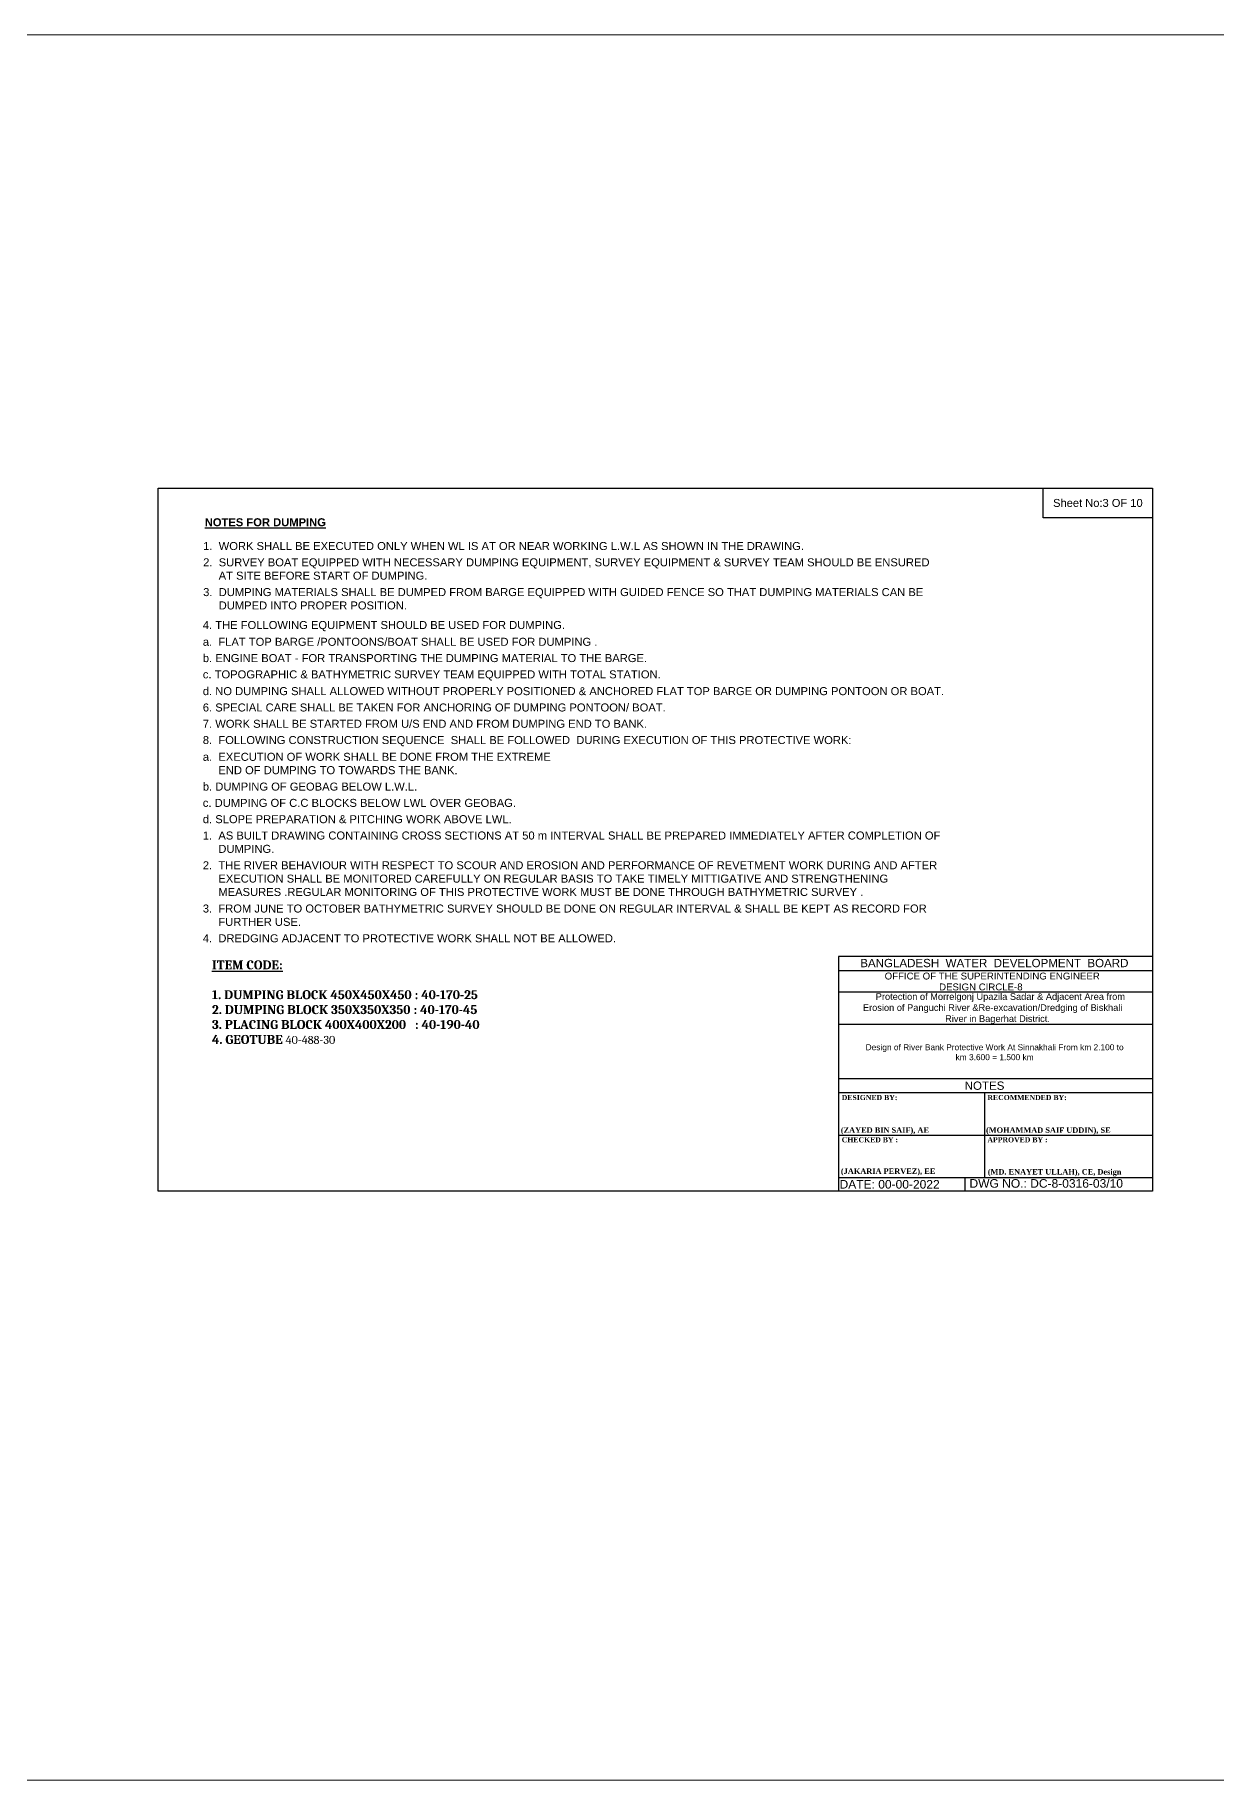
# Model space of a CAD drawing. Header units: inches. Extents: x 66615 to 414904, y -29123 to 90068.
# Drawn here: x 132653 to 144530, y -29123 to -11572 of the extents above; entities that cross this region are included whole.
import ezdxf
from ezdxf.enums import TextEntityAlignment as Align

# ---------------------------------------------------------------- set-up
doc = ezdxf.new("R2010")
doc.units = ezdxf.units.IN
doc.header["$LTSCALE"] = 7
doc.header["$MEASUREMENT"] = 0
doc.layers.add('Cross Section Labels', color=7, linetype='Continuous', lineweight=9)
doc.layers.add('Long Section Labels', color=7, linetype='Continuous', lineweight=9)
doc.layers.add('LINE', color=7, linetype='Continuous')
doc.styles.add('Kazi_T_H', font='timesbd.ttf')
doc.styles.add('liza', font='times.ttf', dxfattribs={"height": 2})
doc.styles.get("Standard").update_dxf_attribs({"font": 'arial.ttf'})

msp = doc.modelspace()

# ---------------------------------------------------------------- linework, layer by layer
for points in [[(133891.75827, -16129.28686), (143891.75827, -16129.28686), (143891.75827, -23200.28686), (133891.75827, -23200.28686)], [(142791.75827, -16129.28686), (143891.75827, -16129.28686), (143891.75827, -16429.28686), (142791.75827, -16429.28686)]]:
    msp.add_lwpolyline(points, close=True)
at = {"layer": 'Cross Section Labels'}
for p in [(143891.75827, -20841.47978), (140733.19566, -23200.28686)]:
    msp.add_line(p, (143891.75827, -23200.28686), dxfattribs=at)
at = {"layer": 'LINE', "color": 0, "linetype": 'ByBlock', "lineweight": -3, "ltscale": 0.5}
for p, q in [((143891.75827, -20841.47978), (140733.19566, -20841.47978)), ((140733.19566, -20841.47978), (140733.19566, -23200.28686)), ((143891.75827, -20986.05756), (140733.19566, -20986.05756)), ((143891.75827, -21197.85818), (140733.19566, -21197.85818)), ((143891.75827, -21524.27454), (140733.19566, -21524.27454)), ((143891.75827, -22069.89892), (140733.19566, -22069.89892)), ((143891.75827, -22213.07249), (140733.19566, -22213.07249)), ((142205.62746, -23061.97708), (142205.62746, -22213.07249)), ((140733.19566, -22637.52478), (143891.75827, -22637.52478)), ((140733.19566, -23061.97708), (143891.75827, -23061.97708)), ((142006.20489, -23200.28686), (142006.20489, -23061.97708))]:
    msp.add_line(p, q, dxfattribs=at)
at = {"layer": 'Long Section Labels'}
msp.add_lwpolyline([(91231.23993, -11571.79148), (254043.28809, -11571.79148), (254043.28809, -29123.34064), (91231.23993, -29123.34064)], close=True, dxfattribs=at)

# ---------------------------------------------------------------- texts
at = {"insert": (143341.75827, -16279.28686), "char_height": 80, "attachment_point": 5}
msp.add_mtext('Sheet No:3 OF 10', dxfattribs=at)
at = {"char_height": 80.5, "width": 7475, "attachment_point": 1}
for s, insert in [('{\\fArial|b1|i0|c0|p34;\\LNOTES FOR DUMPING} ', (134361.34288, -16432.7669)), ('1.  WORK SHALL BE EXECUTED ONLY WHEN WL IS AT OR NEAR WORKING L.W.L AS SHOWN IN THE DRAWING. ^J', (134344.93048, -16671.97555)), ('2.  SURVEY BOAT EQUIPPED WITH NECESSARY DUMPING EQUIPMENT, SURVEY EQUIPMENT & SURVEY TEAM SHOULD BE ENSURED \\P     AT SITE BEFORE START OF DUMPING.', (134344.93048, -16835.77603)), ('3.  DUMPING MATERIALS SHALL BE DUMPED FROM BARGE EQUIPPED WITH GUIDED FENCE SO THAT DUMPING MATERIALS CAN BE \\P     DUMPED INTO PROPER POSITION.', (134344.93048, -17135.17087)), ('4. THE FOLLOWING EQUIPMENT SHOULD BE USED FOR DUMPING.^J', (134341.73201, -17466.40703)), ('a.  FLAT TOP BARGE /PONTOONS/BOAT SHALL BE USED FOR DUMPING .', (134341.73201, -17635.09462)), ('b. ENGINE BOAT - FOR TRANSPORTING THE DUMPING MATERIAL TO THE BARGE.', (134341.73201, -17798.89509)), ('c. TOPOGRAPHIC & BATHYMETRIC SURVEY TEAM EQUIPPED WITH TOTAL STATION.', (134341.73201, -17962.69557)), ('d. NO DUMPING SHALL ALLOWED WITHOUT PROPERLY POSITIONED & ANCHORED FLAT TOP BARGE OR DUMPING PONTOON OR BOAT.', (134341.73201, -18131.38316)), ('6. SPECIAL CARE SHALL BE TAKEN FOR ANCHORING OF DUMPING PONTOON/ BOAT.', (134341.73201, -18295.67784)), ('7. WORK SHALL BE STARTED FROM U/S END AND FROM DUMPING END TO BANK.', (134341.73201, -18459.47831)), ('8.  FOLLOWING CONSTRUCTION SEQUENCE  SHALL BE FOLLOWED  DURING EXECUTION OF THIS PROTECTIVE WORK:^J', (134341.73201, -18623.27879)), ('a.  EXECUTION OF WORK SHALL BE DONE FROM THE EXTREME^J     END OF DUMPING TO TOWARDS THE BANK.', (134341.73201, -18791.96638)), ('b. DUMPING OF GEOBAG BELOW L.W.L.', (134341.73201, -19091.36122)), ('c. DUMPING OF C.C BLOCKS BELOW LWL OVER GEOBAG.', (134341.73201, -19255.16169)), ('d. SLOPE PREPARATION & PITCHING WORK ABOVE LWL.', (134341.73201, -19418.96217)), ('1.  AS BUILT DRAWING CONTAINING CROSS SECTIONS AT 50 m INTERVAL SHALL BE PREPARED IMMEDIATELY AFTER COMPLETION OF           \\P     DUMPING.', (134341.73201, -19583.25685)), ('2.  THE RIVER BEHAVIOUR WITH RESPECT TO SCOUR AND EROSION AND PERFORMANCE OF REVETMENT WORK DURING AND AFTER  \\P     EXECUTION SHALL BE MONITORED CAREFULLY ON REGULAR BASIS TO TAKE TIMELY MITTIGATIVE AND STRENGTHENING  \\P     MEASURES .REGULAR MONITORING OF THIS PROTECTIVE WORK MUST BE DONE THROUGH BATHYMETRIC SURVEY .', (134341.73201, -19882.59678)), ('3.  FROM JUNE TO OCTOBER BATHYMETRIC SURVEY SHOULD BE DONE ON REGULAR INTERVAL & SHALL BE KEPT AS RECORD FOR \\P     FURTHER USE.', (134341.73201, -20317.58598)), ('4.  DREDGING ADJACENT TO PROTECTIVE WORK SHALL NOT BE ALLOWED. ', (134341.73201, -20616.9259))]:
    msp.add_mtext(s, dxfattribs=dict(at, insert=insert))
at = {"color": 0, "linetype": 'Continuous', "lineweight": -3, "insert": (134433.68398, -20879.43368), "char_height": 59.4, "width": 30646.2682681, "attachment_point": 1, "style": 'liza'}
msp.add_mtext('{\\fCambria|b1|i0|c0|p18;\\H1.515x;\\LITEM CODE:\\P\\P\\l1. DUMPING BLOCK 450X450X450 : 40-170-25\\L\\P\\l2. DUMPING BLOCK 350X350X350 : 40-170-45\\L\\P\\l3. PLACING BLOCK 400X400X200   : 40-190-40\\P4. GEOTUBE \\fCambria|b0|i0|c0|p18;\\H0.9001x;\\C256;40-488-30}', dxfattribs=at)
at = {"layer": 'Cross Section Labels', "insert": (142303.56501, -21803.36637), "char_height": 60, "width": 2700, "attachment_point": 5}
msp.add_mtext('Design of River Bank Protective Work At Sinnakhali From km 2.100 to km 3.600 = 1.500 km', dxfattribs=at)
at = {"layer": 'LINE', "color": 0, "linetype": 'ByBlock', "lineweight": -3, "ltscale": 0.5}
for s, height, p in [('BANGLADESH  WATER  DEVELOPMENT  BOARD', 83.1249314, (142300.77988, -20947.74536)), ('OFFICE OF THE SUPERINTENDING ENGINEER', 69.3315533, (142279.37906, -21071.48571)), ('DESIGN CIRCLE-8', 69.3315533, (142165.01224, -21181.00032))]:
    msp.add_text(s, height=height, dxfattribs=at).set_placement(p, align=Align.CENTER)
at = {"layer": 'LINE', "lineweight": 50, "ltscale": 0.5}
msp.add_text('NOTES', height=83.197864, dxfattribs=at).set_placement((142201.95094, -22180.98571), align=Align.CENTER)
at = {"layer": 'LINE', "color": 0, "linetype": 'ByBlock', "lineweight": -3, "ltscale": 0.5, "style": 'Kazi_T_H'}
for s, p in [('DESIGNED BY:', (140766.02486, -22284.38047)), ('RECOMMENDED BY:', (142231.0946, -22284.38047)), ('CHECKED BY :', (140766.02486, -22708.83277)), ('APPROVED BY :', (142231.0946, -22708.83277))]:
    msp.add_text(s, height=50.9342757, dxfattribs=at).set_placement(p)
at = {"layer": 'LINE', "lineweight": 50, "ltscale": 0.5, "style": 'Kazi_T_H'}
for s, p in [('(ZAYED BIN SAIF), AE', (140756.63685, -22613.46101)), ('(MOHAMMAD SAIF UDDIN), SE ', (142216.91225, -22613.76207)), ('(JAKARIA PERVEZ), EE', (140757.92082, -23026.54577)), ('(MD. ENAYET ULLAH), CE, Design ', (142234.73127, -23033.36051))]:
    msp.add_text(s, height=54.7025052, dxfattribs=at).set_placement(p)
at = {"layer": 'LINE', "color": 0, "linetype": 'ByBlock', "lineweight": -3, "ltscale": 0.5}
for s, p in [('DATE: 00-00-2022', (140744.18521, -23174.60684)), ('DWG NO.: DC-8-0316-03/10', (142050.77919, -23165.70941))]:
    msp.add_text(s, height=86.4436102, dxfattribs=at).set_placement(p)
at = {"layer": 'LINE', "color": 0, "linetype": 'ByBlock', "lineweight": -3, "ltscale": 0.5, "insert": (140643.04695, -21210.0121), "char_height": 66.5582911, "width": 3423.3366579, "attachment_point": 1}
msp.add_mtext('                  {\\C7;Protection of Morrelgonj Upazila Sadar & Adjacent Area from \\P             Erosion of Panguchi River &Re-excavation/Dredging of Biskhali\\P                                             River in Bagerhat District.}', dxfattribs=at)

doc.saveas('drawing.dxf')
